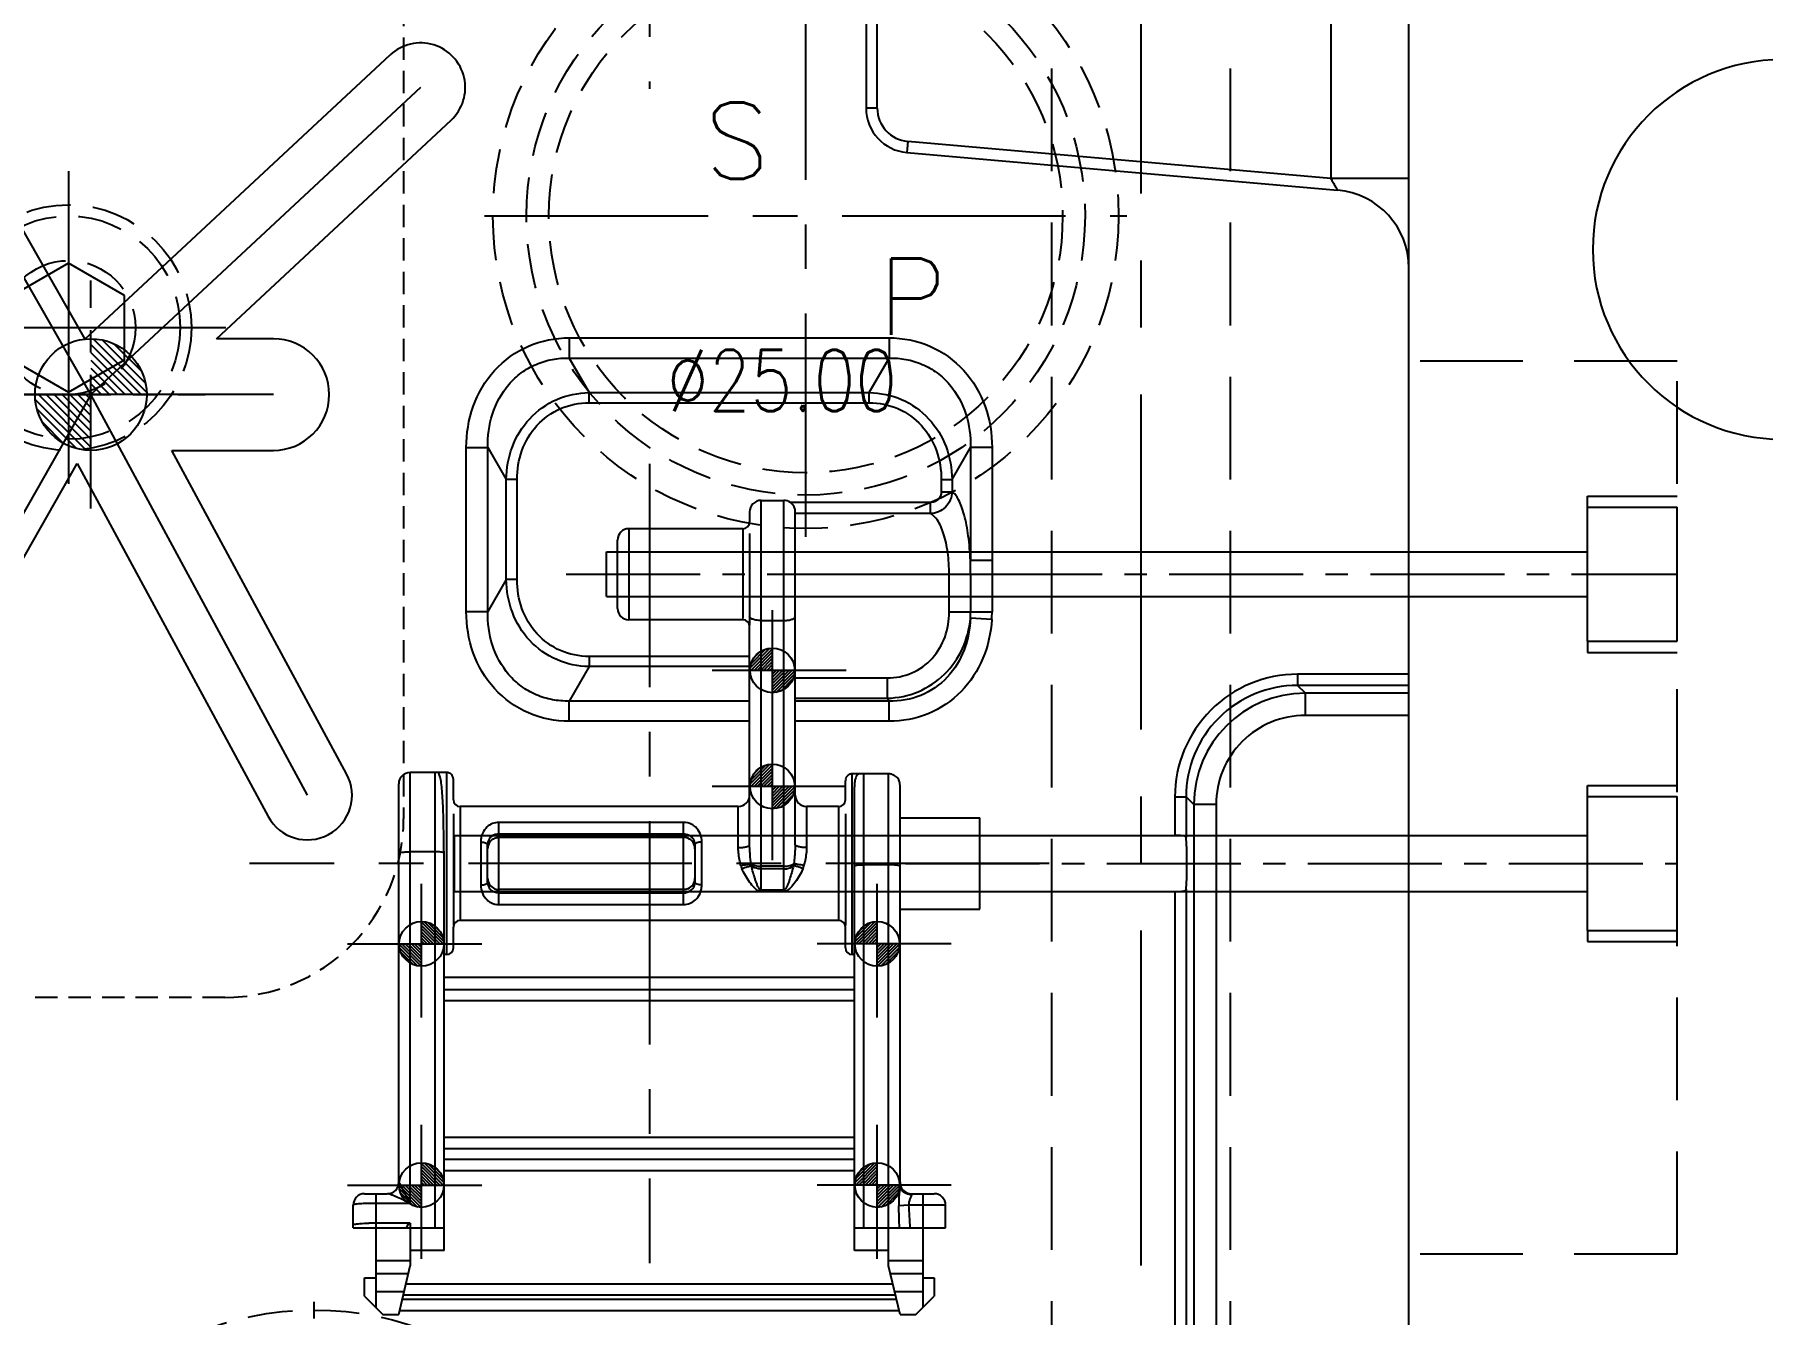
# Model space of a CAD drawing. Header units: millimetres. Extents: x 25970 to 27273, y -22508 to -21586.
# Drawn here: x 26645.1 to 26722.4, y -21828.9 to -21771.6 of the extents above; entities that cross this region are included whole.
import ezdxf

# ---------------------------------------------------------------- set-up
doc = ezdxf.new("R2010")
doc.units = ezdxf.units.MM
doc.header["$LTSCALE"] = 8
for name, pattern in [('CENTER', [2, 1.25, -0.25, 0.25, -0.25]), ('CENTER2', [1.125, 0.75, -0.125, 0.125, -0.125]), ('HIDDEN', [0.375, 0.25, -0.125]), ('HIDDEN2', [0.1875, 0.125, -0.0625])]:
    doc.linetypes.add(name, pattern=pattern)
doc.layers.get('DEFPOINTS').update_dxf_attribs({"color": 6})
for name, color, linetype in [('Cav-cor', 30, 'Continuous'), ('CL', 1, 'Continuous'), ('PIN', 5, 'Continuous'), ('SCREW', 52, 'HIDDEN'), ('SLIDE', 6, 'Continuous'), ('SP', 3, 'Continuous'), ('WT', 4, 'Continuous')]:
    doc.layers.add(name, color=color, linetype=linetype)
doc.layers.add('dim', color=3, linetype='Continuous', lineweight=15)
doc.styles.get("Standard").update_dxf_attribs({"font": 'txt.shx', "width": 0.8, "bigfont": 'chineset.shx'})
doc.dimstyles.new('ISO-25', dxfattribs={"dimtxt": 5, "dimasz": 4, "dimexe": 0.3, "dimexo": 0.3, "dimtad": 0, "dimzin": 1, "dimdsep": 46, "dimtxsty": 'Standard', "dimcen": 0, "dimclrd": 3, "dimclre": 3, "dimclrt": 3, "dimazin": 0, "dimtfac": 1, "dimtofl": 0, "dimtmove": 0, "dimatfit": 0, "dimfxl": 0, "dimarcsym": 0})

# ---------------------------------------------------------------- blocks, each defined once
blk = doc.blocks.new('20160817.181129')
at = {"layer": 'SLIDE', "linetype": 'HIDDEN', "ltscale": 2.3}
for p, q in [((-19.427, 17), (0, 17)), ((-19.427, 0), (0, 0))]:
    blk.add_line(p, q, dxfattribs=at)
at = {"layer": 'SLIDE', "linetype": 'CENTER'}
blk.add_line((-19.427, 8.5), (0, 8.5), dxfattribs=at)
at = {"layer": 'SLIDE', "linetype": 'ByBlock', "ltscale": 2.3}
blk.add_arc((-19.427, 8.5), 8.5, 90, 270, dxfattribs=at)
at = {"layer": 'SLIDE', "linetype": 'HIDDEN', "ltscale": 2.3}
for centre, start, end in [((-19.427, 8.5), 270, 90), ((0, 8.5), 90, 270), ((0, 8.5), 270, 90)]:
    blk.add_arc(centre, 8.5, start, end, dxfattribs=at)
blk = doc.blocks.new('20100512.182342')
at = {"linetype": 'HIDDEN'}
blk.add_circle((0, 0), 5.5, dxfattribs=at)
at = {"layer": 'SCREW', "linetype": 'CENTER', "ltscale": 5}
for p, q in [((0, -7.042), (0, 7.042)), ((-7, 0), (7, 0))]:
    blk.add_line(p, q, dxfattribs=at)
at = {"layer": 'SCREW', "linetype": 'Continuous'}
blk.add_lwpolyline([(-1.443, 2.5), (-2.887, 0), (-1.443, -2.5), (1.443, -2.5), (2.887, 0), (1.443, 2.5)], close=True, dxfattribs=at)
at = {"layer": 'SCREW'}
for radius in [5, 3]:
    blk.add_circle((0, 0), radius, dxfattribs=at)
blk = doc.blocks.new('20160826.181820')
at = {"layer": 'SP', "linetype": 'CENTER'}
for p, q in [((0, -11.375), (0, 17.375)), ((-14.375, 3), (14.375, 3))]:
    blk.add_line(p, q, dxfattribs=at)
at = {"layer": 'SP', "linetype": 'HIDDEN'}
for radius in [14, 12.5, 11.5]:
    blk.add_circle((0, 3), radius, dxfattribs=at)
at = {"layer": 'SP'}
for s, p in [('S', (-4.547, 4.663)), ('P', (3.24, -2.327))]:
    blk.add_text(s, height=3.426, dxfattribs=at).set_placement(p)
at = {"layer": 'SP', "color": 6, "insert": (-1.062, -4.37), "char_height": 2.7344, "attachment_point": 5}
blk.add_mtext('Ø25.00', dxfattribs=at)
blk = doc.blocks.new('*D27272')
at = {"layer": 'DEFPOINTS', "color": 0}
for p in [(26706.607, -21727.733), (26733.607, -21727.733), (26695.607, -21975.733)]:
    blk.add_point(p, dxfattribs=at)
at = {"layer": 'dim', "color": 3, "lineweight": -2}
for p, q in [((26706.907, -21727.733), (26733.907, -21727.733)), ((26733.607, -21731.733), (26733.607, -21841.774)), ((26733.607, -21971.733), (26733.607, -21861.691)), ((26695.907, -21975.733), (26733.907, -21975.733))]:
    blk.add_line(p, q, dxfattribs=at)
at = {"layer": 'dim', "color": 3}
for points in [[(26734.274, -21731.733), (26732.941, -21731.733), (26733.607, -21727.733)], [(26732.941, -21971.733), (26734.274, -21971.733), (26733.607, -21975.733)]]:
    blk.add_solid(points, dxfattribs=at)
at = {"layer": 'dim', "color": 3, "insert": (26733.607, -21851.733), "char_height": 5, "attachment_point": 5, "rotation": 90}
blk.add_mtext('248.00', dxfattribs=at)

msp = doc.modelspace()

# ---------------------------------------------------------------- hatches: boundary and pattern name
at = {"layer": 'PIN', "linetype": 'Continuous'}
h = msp.add_hatch(dxfattribs=at)
h.set_pattern_fill('ANSI31', color=161, scale=2, angle=90, style=0)
h.set_pattern_definition([(135, (26852.88949, -21801.97232), (-0.1767767, -0.1767767), [])])
h.paths.add_polyline_path([(26647.607, -21787.733), (26645.107, -21787.733, 0.414214), (26647.607, -21790.233)])
h.paths.add_polyline_path([(26647.607, -21785.233), (26647.607, -21787.733), (26650.107, -21787.733, 0.414214)])
at = {"layer": 'PIN', "linetype": 'CENTER2'}
h = msp.add_hatch(dxfattribs=at)
h.set_pattern_fill('ANSI31', color=181, scale=0.8, angle=90, style=0)
h.set_pattern_definition([(45, (26541.03755, -21594.0986), (0.07071068, -0.07071068), [])])
h.paths.add_polyline_path([(26678.115, -21800.083), (26679.115, -21800.083, -0.414214), (26678.115, -21801.083)])
h.paths.add_polyline_path([(26678.115, -21799.083), (26678.115, -21800.083), (26677.115, -21800.083, -0.414214)])
h = msp.add_hatch(dxfattribs=at)
h.set_pattern_fill('ANSI31', color=181, scale=0.8, angle=90, style=0)
h.set_pattern_definition([(45, (26541.03755, -21599.2986), (0.07071068, -0.07071068), [])])
h.paths.add_polyline_path([(26678.115, -21805.283), (26679.115, -21805.283, -0.414214), (26678.115, -21806.283)])
h.paths.add_polyline_path([(26678.115, -21804.283), (26678.115, -21805.283), (26677.115, -21805.283, -0.414214)])
h = msp.add_hatch(dxfattribs=at)
h.set_pattern_fill('ANSI31', color=181, scale=0.8, angle=90, style=0)
h.set_pattern_definition([(135, (26799.48537, -21606.3486), (-0.07071068, -0.07071068), [])])
h.paths.add_polyline_path([(26662.407, -21812.333), (26661.407, -21812.333, 0.414214), (26662.407, -21813.333)])
h.paths.add_polyline_path([(26662.407, -21811.333), (26662.407, -21812.333), (26663.407, -21812.333, 0.414214)])
h = msp.add_hatch(dxfattribs=at)
h.set_pattern_fill('ANSI31', color=181, scale=0.8, angle=90, style=0)
h.set_pattern_definition([(45, (26545.72955, -21606.3486), (0.07071068, -0.07071068), [])])
h.paths.add_polyline_path([(26682.807, -21812.333), (26683.807, -21812.333, -0.414214), (26682.807, -21813.333)])
h.paths.add_polyline_path([(26682.807, -21811.333), (26682.807, -21812.333), (26681.807, -21812.333, -0.414214)])
h = msp.add_hatch(dxfattribs=at)
h.set_pattern_fill('ANSI31', color=181, scale=0.8, angle=90, style=0)
h.set_pattern_definition([(135, (26799.48537, -21617.1486), (-0.07071068, -0.07071068), [])])
h.paths.add_polyline_path([(26662.407, -21823.133), (26661.407, -21823.133, 0.414214), (26662.407, -21824.133)])
h.paths.add_polyline_path([(26662.407, -21822.133), (26662.407, -21823.133), (26663.407, -21823.133, 0.414214)])
h = msp.add_hatch(dxfattribs=at)
h.set_pattern_fill('ANSI31', color=181, scale=0.8, angle=90, style=0)
h.set_pattern_definition([(45, (26545.72955, -21617.1486), (0.07071068, -0.07071068), [])])
h.paths.add_polyline_path([(26682.807, -21823.133), (26683.807, -21823.133, -0.414214), (26682.807, -21824.133)])
h.paths.add_polyline_path([(26682.807, -21822.133), (26682.807, -21823.133), (26681.807, -21823.133, -0.414214)])

# ---------------------------------------------------------------- linework, layer by layer
at = {"linetype": 'HIDDEN2'}
msp.add_lwpolyline([(26639.607, -21754.733), (26653.607, -21754.733, -0.414214), (26661.607, -21762.733), (26661.607, -21806.733, -0.414214), (26653.607, -21814.733), (26639.607, -21814.733, -0.414214), (26631.607, -21806.733), (26631.607, -21762.733, -0.414214)], format="xyb", close=True, dxfattribs=at)
at = {"layer": 'Cav-cor', "color": 241}
for p, q in [((26706.607, -21964.733), (26706.607, -21726.733)), ((26703.107, -21756.143), (26703.107, -21778.05)), ((26682.307, -21757.207), (26682.307, -21774.9)), ((26682.807, -21774.9), (26682.807, -21757.207)), ((26647.34, -21785.249), (26661.004, -21772.519)), ((26662.367, -21773.983), (26647.607, -21787.733)), ((26647.607, -21787.733), (26640.385, -21775.094)), ((26641.254, -21774.598), (26647.34, -21785.249)), ((26682.807, -21774.9), (26682.307, -21774.9)), ((26653.225, -21785.233), (26663.731, -21775.446)), ((26684.177, -21776.394), (26684.133, -21776.892)), ((26703.107, -21778.05), (26684.177, -21776.394)), ((26684.133, -21776.892), (26703.413, -21778.579)), ((26706.607, -21778.05), (26703.107, -21778.05)), ((26655.777, -21785.233), (26653.225, -21785.233)), ((26669.022, -21785.191), (26669.022, -21786.098)), ((26669.022, -21785.191), (26683.337, -21785.191)), ((26683.337, -21785.191), (26683.337, -21786.098)), ((26669.022, -21786.098), (26683.337, -21786.098)), ((26669.022, -21786.098), (26669.911, -21787.644)), ((26682.448, -21787.644), (26683.337, -21786.098)), ((26655.777, -21787.733), (26571.49, -21787.733)), ((26647.607, -21787.733), (26638.439, -21803.841)), ((26657.297, -21805.674), (26647.607, -21787.733)), ((26669.911, -21788.097), (26669.911, -21787.644)), ((26669.911, -21787.644), (26682.448, -21787.644)), ((26669.911, -21788.097), (26682.448, -21788.097)), ((26682.448, -21788.097), (26682.448, -21787.644)), ((26659.057, -21804.723), (26651.231, -21790.233)), ((26651.231, -21790.233), (26655.777, -21790.233)), ((26664.412, -21797.452), (26664.412, -21790.105)), ((26664.412, -21790.105), (26665.378, -21790.105)), ((26665.378, -21797.452), (26665.378, -21790.105)), ((26665.378, -21790.105), (26666.201, -21791.537)), ((26686.158, -21791.537), (26686.981, -21790.105)), ((26687.947, -21790.105), (26686.981, -21790.105)), ((26686.981, -21790.105), (26686.981, -21795.166)), ((26687.947, -21790.105), (26687.947, -21795.166)), ((26639.308, -21804.336), (26647.001, -21790.819)), ((26647.001, -21790.819), (26655.538, -21806.624)), ((26666.201, -21796.021), (26666.201, -21791.537)), ((26666.684, -21791.537), (26666.201, -21791.537)), ((26666.684, -21796.021), (26666.684, -21791.537)), ((26685.675, -21791.537), (26686.158, -21791.537)), ((26685.675, -21791.537), (26685.675, -21792.082)), ((26685.675, -21792.082), (26686.158, -21792.082)), ((26686.158, -21791.537), (26686.158, -21792.082)), ((26677.095, -21792.987), (26677.095, -21793.433)), ((26677.605, -21809.996), (26677.605, -21792.472)), ((26677.605, -21792.472), (26678.625, -21792.472)), ((26678.625, -21809.996), (26678.625, -21792.472)), ((26685.178, -21792.567), (26678.921, -21792.567)), ((26679.135, -21807.883), (26679.135, -21792.964)), ((26685.178, -21792.567), (26685.178, -21793.061)), ((26671.689, -21793.739), (26671.689, -21797.819)), ((26676.789, -21793.739), (26671.689, -21793.739)), ((26676.789, -21793.791), (26676.789, -21797.767)), ((26685.178, -21793.061), (26679.135, -21793.061)), ((26671.179, -21797.309), (26671.179, -21794.249)), ((26677.095, -21793.948), (26677.095, -21798.065)), ((26687.947, -21795.166), (26686.981, -21795.166)), ((26687.947, -21795.166), (26687.946, -21795.779)), ((26666.201, -21796.021), (26665.378, -21797.452)), ((26666.684, -21796.021), (26666.201, -21796.021)), ((26679.135, -21795.779), (26687.946, -21795.779)), ((26686.028, -21797.476), (26686.028, -21795.779)), ((26686.987, -21795.779), (26686.987, -21797.476)), ((26687.946, -21795.779), (26687.946, -21797.476)), ((26664.412, -21797.452), (26665.378, -21797.452)), ((26687.946, -21797.476), (26686.028, -21797.476)), ((26676.789, -21797.819), (26671.689, -21797.819)), ((26677.095, -21807.883), (26677.095, -21798.125)), ((26677.605, -21797.848), (26678.625, -21797.848)), ((26687.936, -21797.807), (26686.979, -21797.748)), ((26669.911, -21799.913), (26669.022, -21801.459)), ((26669.911, -21799.46), (26669.911, -21799.913)), ((26677.095, -21799.46), (26669.911, -21799.46)), ((26677.095, -21799.913), (26669.911, -21799.913)), ((26679.135, -21800.424), (26683.262, -21800.424)), ((26683.262, -21801.33), (26683.262, -21800.424)), ((26706.607, -21800.258), (26701.625, -21800.258)), ((26701.625, -21800.258), (26701.625, -21800.757)), ((26706.607, -21800.757), (26701.625, -21800.757)), ((26701.97, -21801.102), (26701.625, -21800.757)), ((26669.022, -21802.366), (26669.022, -21801.459)), ((26677.095, -21801.459), (26669.022, -21801.459)), ((26679.135, -21801.33), (26683.262, -21801.33)), ((26683.337, -21801.459), (26679.135, -21801.459)), ((26683.337, -21801.459), (26683.262, -21801.33)), ((26683.337, -21802.366), (26683.337, -21801.459)), ((26706.607, -21801.102), (26701.97, -21801.102)), ((26701.97, -21802.101), (26701.97, -21801.102)), ((26706.607, -21802.101), (26701.97, -21802.101)), ((26677.095, -21802.366), (26669.022, -21802.366)), ((26683.337, -21802.366), (26679.135, -21802.366)), ((26661.387, -21823.013), (26661.387, -21805.169)), ((26661.897, -21823.955), (26661.897, -21804.658)), ((26663.529, -21804.658), (26661.897, -21804.658)), ((26663.019, -21825.053), (26663.019, -21804.659)), ((26663.529, -21804.654), (26663.529, -21812.813)), ((26663.835, -21805.877), (26663.835, -21804.964)), ((26681.379, -21805.877), (26681.379, -21805.026)), ((26683.317, -21804.716), (26681.685, -21804.716)), ((26681.685, -21812.813), (26681.685, -21804.726)), ((26681.787, -21826.073), (26681.787, -21805.307)), ((26682.195, -21804.716), (26682.195, -21825.053)), ((26683.317, -21826.746), (26683.317, -21804.716)), ((26683.827, -21823.013), (26683.827, -21805.234)), ((26664.141, -21806.183), (26664.141, -21811.283)), ((26676.585, -21806.183), (26664.141, -21806.183)), ((26676.585, -21808.024), (26676.585, -21806.183)), ((26681.073, -21806.183), (26679.645, -21806.183)), ((26679.645, -21806.183), (26679.645, -21808.024)), ((26681.073, -21806.183), (26681.073, -21811.283)), ((26696.133, -21805.751), (26696.632, -21805.751)), ((26696.133, -21805.751), (26696.133, -21807.483)), ((26696.632, -21805.751), (26696.632, -21807.576)), ((26696.977, -21806.095), (26696.632, -21805.751)), ((26697.976, -21806.095), (26696.977, -21806.095)), ((26696.977, -21806.095), (26696.977, -21915.37)), ((26697.976, -21806.095), (26697.976, -21915.37)), ((26663.835, -21806.503), (26663.835, -21811.516)), ((26674.137, -21806.891), (26665.875, -21806.891)), ((26665.875, -21810.574), (26665.875, -21806.891)), ((26674.137, -21810.574), (26674.137, -21806.891)), ((26681.379, -21806.504), (26681.379, -21811.516)), ((26683.827, -21806.693), (26687.397, -21806.693)), ((26687.397, -21810.773), (26687.397, -21806.693)), ((26674.137, -21807.417), (26665.875, -21807.417)), ((26674.137, -21807.564), (26665.875, -21807.564)), ((26687.397, -21807.483), (26696.133, -21807.483)), ((26696.227, -21807.482), (26696.133, -21807.483)), ((26663.019, -21808.207), (26661.897, -21808.207)), ((26665.059, -21807.77), (26665.059, -21809.695)), ((26665.365, -21809.58), (26665.365, -21807.885)), ((26674.647, -21807.885), (26674.647, -21809.58)), ((26674.953, -21809.695), (26674.953, -21807.77)), ((26663.427, -21826.073), (26663.427, -21809.031)), ((26678.625, -21808.855), (26677.605, -21808.855)), ((26678.625, -21808.977), (26677.605, -21808.977)), ((26683.317, -21808.792), (26682.195, -21808.792)), ((26674.137, -21809.901), (26665.875, -21809.901)), ((26665.875, -21810.048), (26674.137, -21810.048)), ((26678.625, -21809.931), (26677.605, -21809.931)), ((26678.625, -21809.996), (26677.605, -21809.996)), ((26687.397, -21809.983), (26696.133, -21809.983)), ((26696.133, -21809.983), (26696.133, -21857.483)), ((26696.632, -21809.889), (26696.632, -21857.576)), ((26665.875, -21810.574), (26674.137, -21810.574)), ((26683.827, -21810.773), (26687.397, -21810.773)), ((26663.835, -21812.507), (26663.835, -21811.589)), ((26681.073, -21811.283), (26664.141, -21811.283)), ((26681.379, -21812.507), (26681.379, -21811.589)), ((26663.529, -21812.813), (26663.427, -21812.813)), ((26681.787, -21812.813), (26681.685, -21812.813)), ((26681.787, -21813.843), (26663.427, -21813.843)), ((26663.427, -21814.382), (26681.787, -21814.382)), ((26663.427, -21814.874), (26681.787, -21814.874)), ((26663.427, -21820.997), (26681.787, -21820.997)), ((26663.427, -21821.495), (26681.787, -21821.495)), ((26681.787, -21821.993), (26663.427, -21821.993)), ((26681.787, -21822.491), (26663.427, -21822.491)), ((26659.857, -21823.523), (26660.877, -21823.523)), ((26660.367, -21823.523), (26660.367, -21828.623)), ((26661.897, -21823.955), (26660.367, -21823.955)), ((26684.337, -21823.523), (26685.357, -21823.523)), ((26684.847, -21823.523), (26684.847, -21828.623)), ((26659.347, -21825.053), (26659.347, -21824.033)), ((26684.227, -21824.033), (26683.772, -21824.062)), ((26685.867, -21824.033), (26684.227, -21824.033)), ((26685.867, -21825.053), (26685.867, -21824.033)), ((26659.347, -21825.053), (26663.427, -21825.053)), ((26661.897, -21824.837), (26660.367, -21824.837)), ((26661.897, -21824.837), (26661.897, -21826.746)), ((26681.787, -21825.053), (26685.867, -21825.053)), ((26663.427, -21826.073), (26661.897, -21826.073)), ((26683.317, -21826.073), (26681.787, -21826.073)), ((26661.897, -21826.532), (26660.367, -21826.532)), ((26661.387, -21828.929), (26661.897, -21826.746)), ((26684.847, -21826.532), (26683.317, -21826.532)), ((26683.827, -21828.929), (26683.317, -21826.746)), ((26659.857, -21827.297), (26660.367, -21827.297)), ((26659.857, -21828.113), (26659.857, -21827.297)), ((26660.367, -21827.093), (26661.816, -21827.093)), ((26683.511, -21827.574), (26661.704, -21827.574)), ((26683.398, -21827.093), (26684.847, -21827.093)), ((26684.847, -21827.297), (26685.357, -21827.297)), ((26685.357, -21827.297), (26685.357, -21828.113)), ((26659.857, -21828.113), (26660.673, -21828.929)), ((26660.367, -21827.909), (26661.626, -21827.909)), ((26683.673, -21828.267), (26661.542, -21828.267)), ((26683.627, -21828.073), (26661.587, -21828.073)), ((26683.589, -21827.909), (26684.847, -21827.909)), ((26684.541, -21828.929), (26685.357, -21828.113)), ((26660.673, -21828.929), (26661.387, -21828.929)), ((26683.789, -21828.765), (26661.426, -21828.765)), ((26683.827, -21828.929), (26684.541, -21828.929))]:
    msp.add_line(p, q, dxfattribs=at)
for centre, radius, start, end in [((26662.367, -21773.983), 2, 312.97108, 132.97108), ((26684.307, -21774.9), 2, 180, 265), ((26684.307, -21774.9), 1.5, 180, 265), ((26703.107, -21782.066), 3.5, 0, 85), ((26655.777, -21787.733), 2.5, 270, 90), ((26671.689, -21794.249), 0.51, 90, 180), ((26676.789, -21793.433), 0.306, 270, 0), ((26658.781, -21795.768), 28.206, 359.97901, 1.22279), ((26671.689, -21797.309), 0.51, 180, 270), ((26682.567, -21797.476), 4.42, 356.47714, 0.00202), ((26682.551, -21797.475), 5.395, 356.47926, 359.99554), ((26676.789, -21798.125), 0.306, 0, 90), ((26701.623, -21805.748), 5.49, 89.97181, 180.02799), ((26701.621, -21805.746), 4.989, 89.94997, 180.05003), ((26701.971, -21806.097), 4.994, 90.01408, 179.98592), ((26701.968, -21806.093), 3.993, 89.97133, 180.02862), ((26657.297, -21805.674), 2, 208.37321, 28.37321), ((26661.898, -21805.168), 0.51, 90.03847, 180.0459), ((26663.529, -21804.964), 0.306, 359.94015, 89.97992), ((26681.69, -21805.027), 0.311, 171.15713, 179.95495), ((26683.776, -21805.305), 1.988, 176.82761, 180.05836), ((26664.141, -21805.877), 0.306, 180, 270), ((26676.585, -21805.673), 0.51, 270, 0), ((26679.645, -21805.673), 0.51, 180, 270), ((26681.073, -21805.877), 0.306, 270, 0), ((26674.137, -21807.673), 0.782, 62.20298, 89.99555), ((26665.874, -21808.073), 0.508, 112.35823, 179.9398), ((26674.137, -21808), 0.583, 78.42687, 89.98062), ((26674.146, -21807.96), 0.543, 66.14184, 78.48765), ((26674.139, -21808.073), 0.508, 0.0602, 67.64177), ((26674.126, -21807.693), 0.805, 47.75321, 62.17916), ((26665.818, -21807.885), 0.452, 161.39739, 180.00794), ((26674.193, -21807.885), 0.454, 359.97444, 18.57255), ((26677.449, -21808.658), 0.764, 192.52791, 203.02217), ((26677.672, -21808.656), 0.526, 190.45452, 199.46041), ((26678.559, -21808.656), 0.526, 340.53865, 349.54642), ((26678.782, -21808.658), 0.763, 336.97468, 347.47525), ((26665.874, -21809.393), 0.508, 180.0602, 247.64176), ((26665.82, -21809.58), 0.455, 179.97507, 198.48761), ((26665.867, -21809.505), 0.542, 246.07945, 258.46037), ((26665.876, -21809.465), 0.583, 258.39881, 269.98084), ((26674.139, -21809.393), 0.508, 292.35823, 359.9398), ((26674.195, -21809.581), 0.452, 341.4818, 0.00743), ((26665.887, -21809.772), 0.805, 227.64736, 242.11009), ((26665.876, -21809.792), 0.782, 242.13353, 269.99588), ((26664.141, -21811.589), 0.306, 90, 180), ((26681.073, -21811.589), 0.306, 360, 90), ((26663.529, -21812.507), 0.306, 270, 0), ((26681.685, -21812.507), 0.306, 180, 270), ((26660.877, -21823.013), 0.51, 270, 0), ((26684.337, -21823.013), 0.51, 180, 270), ((26659.857, -21824.033), 0.51, 90, 180), ((26687.839, -21823.932), 4.068, 178.35469, 181.83724), ((26685.357, -21824.033), 0.51, 0, 90), ((26589.89, -21827.144), 93.933, 1.27581, 1.88006), ((26636.328, -21827.151), 48.001, 2.506, 3.72534), ((26660.363, -21837.51), 12.672, 89.98017, 91.40765)]:
    msp.add_arc(centre, radius, start, end, dxfattribs=at)
for centre, major_axis, ratio, start_param, end_param in [((26696.607, -21808.733), (0, 1.25), 0.052408, -2.752806, -0.388786), ((26661.897, -21828.197), (0, 3.36), 0.151806, 0, 0.359798)]:
    msp.add_ellipse(centre, major_axis=major_axis, ratio=ratio, start_param=start_param, end_param=end_param, dxfattribs=at)
for points, knots in [([(26703.107, -21778.05), (26703.143, -21778.113), (26703.197, -21778.204), (26703.264, -21778.322), (26703.31, -21778.402), (26703.35, -21778.47), (26703.378, -21778.52), (26703.395, -21778.549), (26703.406, -21778.566), (26703.407, -21778.571), (26703.414, -21778.58), (26703.413, -21778.579)], [0, 0, 0, 0, 0.352617, 0.518622, 0.67117, 0.80372, 0.908298, 0.947392, 0.976241, 0.993976, 1, 1, 1, 1]), ([(26664.412, -21790.105), (26664.412, -21789.482), (26664.615, -21788.224), (26665.582, -21786.57), (26667.139, -21785.442), (26668.4, -21785.191), (26669.022, -21785.191)], [0, 0, 0, 0, 0.250379, 0.500378, 0.750138, 1, 1, 1, 1]), ([(26683.337, -21785.191), (26683.959, -21785.191), (26685.22, -21785.442), (26686.777, -21786.57), (26687.744, -21788.224), (26687.947, -21789.482), (26687.947, -21790.105)], [0, 0, 0, 0, 0.249862, 0.499622, 0.749621, 1, 1, 1, 1]), ([(26665.378, -21790.105), (26665.366, -21789.6), (26665.496, -21788.579), (26666.112, -21787.433), (26666.858, -21786.738), (26667.524, -21786.354), (26668.258, -21786.131), (26668.769, -21786.092), (26669.022, -21786.098)], [0, 0, 0, 0, 0.249313, 0.498556, 0.623941, 0.749317, 0.874736, 1, 1, 1, 1]), ([(26683.337, -21786.098), (26683.59, -21786.092), (26684.101, -21786.131), (26684.835, -21786.354), (26685.501, -21786.738), (26686.247, -21787.433), (26686.863, -21788.579), (26686.993, -21789.6), (26686.981, -21790.105)], [0, 0, 0, 0, 0.125264, 0.250683, 0.376059, 0.501444, 0.750687, 1, 1, 1, 1]), ([(26666.201, -21791.537), (26666.207, -21791.041), (26666.386, -21790.044), (26667.177, -21788.744), (26668.418, -21787.858), (26669.417, -21787.65), (26669.911, -21787.644)], [0, 0, 0, 0, 0.250324, 0.500429, 0.750288, 1, 1, 1, 1]), ([(26666.684, -21791.537), (26666.684, -21791.1), (26666.826, -21790.219), (26667.503, -21789.061), (26668.593, -21788.272), (26669.476, -21788.097), (26669.911, -21788.097)], [0, 0, 0, 0, 0.250515, 0.500637, 0.750369, 1, 1, 1, 1]), ([(26682.448, -21787.644), (26682.942, -21787.65), (26683.941, -21787.858), (26685.182, -21788.744), (26685.973, -21790.044), (26686.152, -21791.041), (26686.158, -21791.537)], [0, 0, 0, 0, 0.249712, 0.499571, 0.749676, 1, 1, 1, 1]), ([(26682.448, -21788.097), (26682.883, -21788.097), (26683.766, -21788.272), (26684.856, -21789.061), (26685.533, -21790.219), (26685.675, -21791.1), (26685.675, -21791.537)], [0, 0, 0, 0, 0.249631, 0.499363, 0.749485, 1, 1, 1, 1]), ([(26686.158, -21792.082), (26686.156, -21792.209), (26686.1, -21792.464), (26685.881, -21792.786), (26685.559, -21793.004), (26685.304, -21793.059), (26685.178, -21793.061)], [0, 0, 0, 0, 0.250355, 0.50103, 0.751149, 1, 1, 1, 1]), ([(26685.675, -21792.082), (26685.675, -21792.146), (26685.65, -21792.275), (26685.538, -21792.438), (26685.372, -21792.544), (26685.242, -21792.567), (26685.178, -21792.567)], [0, 0, 0, 0, 0.25001, 0.499921, 0.749884, 1, 1, 1, 1]), ([(26686.981, -21795.166), (26686.964, -21794.794), (26686.906, -21794.106), (26686.757, -21793.296), (26686.593, -21792.761), (26686.465, -21792.458), (26686.327, -21792.231), (26686.215, -21792.118), (26686.158, -21792.082)], [0, 0, 0, 0, 0.342705, 0.63564, 0.756143, 0.856948, 0.93772, 1, 1, 1, 1]), ([(26677.605, -21792.472), (26677.475, -21792.472), (26677.203, -21792.584), (26677.095, -21792.856), (26677.095, -21792.987)], [0, 0, 0, 0, 0.499778, 1, 1, 1, 1]), ([(26679.117, -21792.839), (26679.109, -21792.813), (26679.068, -21792.708), (26678.991, -21792.617), (26678.921, -21792.567)], [0, 0, 0, 0, 0.234816, 1, 1, 1, 1]), ([(26679.135, -21792.964), (26679.135, -21792.955), (26679.134, -21792.912), (26679.126, -21792.87), (26679.117, -21792.839)], [0, 0, 0, 0, 0.218131, 1, 1, 1, 1]), ([(26686.028, -21795.779), (26686.028, -21795.452), (26685.989, -21794.838), (26685.842, -21794.118), (26685.664, -21793.642), (26685.492, -21793.319), (26685.315, -21793.119), (26685.178, -21793.061)], [0, 0, 0, 0, 0.332925, 0.624708, 0.746153, 0.848834, 1, 1, 1, 1]), ([(26669.911, -21799.913), (26669.417, -21799.907), (26668.418, -21799.7), (26667.177, -21798.813), (26666.386, -21797.514), (26666.207, -21796.516), (26666.201, -21796.021)], [0, 0, 0, 0, 0.249712, 0.499571, 0.749676, 1, 1, 1, 1]), ([(26669.911, -21799.46), (26669.476, -21799.46), (26668.593, -21799.285), (26667.503, -21798.496), (26666.826, -21797.338), (26666.684, -21796.457), (26666.684, -21796.021)], [0, 0, 0, 0, 0.249631, 0.499363, 0.749485, 1, 1, 1, 1]), ([(26669.022, -21802.366), (26668.4, -21802.366), (26667.139, -21802.115), (26665.582, -21800.987), (26664.615, -21799.334), (26664.412, -21798.076), (26664.412, -21797.452)], [0, 0, 0, 0, 0.249862, 0.499622, 0.749621, 1, 1, 1, 1]), ([(26669.022, -21801.459), (26668.769, -21801.466), (26668.258, -21801.426), (26667.524, -21801.203), (26666.858, -21800.819), (26666.112, -21800.124), (26665.496, -21798.979), (26665.366, -21797.957), (26665.378, -21797.452)], [0, 0, 0, 0, 0.125264, 0.250683, 0.376059, 0.501444, 0.750687, 1, 1, 1, 1]), ([(26677.134, -21797.742), (26677.128, -21797.737), (26677.109, -21797.72), (26677.095, -21797.695), (26677.095, -21797.677)], [0, 0, 0, 0, 0.298805, 1, 1, 1, 1]), ([(26678.625, -21797.848), (26678.691, -21797.848), (26678.813, -21797.841), (26678.955, -21797.812), (26679.047, -21797.775), (26679.103, -21797.742), (26679.135, -21797.702), (26679.135, -21797.677)], [0, 0, 0, 0, 0.345934, 0.645775, 0.766866, 0.865352, 1, 1, 1, 1]), ([(26683.262, -21800.424), (26683.635, -21800.424), (26684.392, -21800.274), (26685.326, -21799.597), (26685.907, -21798.605), (26686.028, -21797.85), (26686.028, -21797.476)], [0, 0, 0, 0, 0.249689, 0.499429, 0.749555, 1, 1, 1, 1]), ([(26677.245, -21797.798), (26677.233, -21797.794), (26677.195, -21797.78), (26677.157, -21797.761), (26677.134, -21797.742)], [0, 0, 0, 0, 0.288719, 1, 1, 1, 1]), ([(26677.605, -21797.848), (26677.572, -21797.848), (26677.451, -21797.844), (26677.329, -21797.826), (26677.245, -21797.798)], [0, 0, 0, 0, 0.272327, 1, 1, 1, 1]), ([(26683.262, -21801.33), (26683.731, -21801.319), (26684.675, -21801.122), (26685.875, -21800.324), (26686.698, -21799.144), (26686.937, -21798.214), (26686.979, -21797.748)], [0, 0, 0, 0, 0.249943, 0.500092, 0.750199, 1, 1, 1, 1]), ([(26686.979, -21797.748), (26686.961, -21798.228), (26686.781, -21799.191), (26686.018, -21800.457), (26684.796, -21801.305), (26683.817, -21801.471), (26683.337, -21801.459)], [0, 0, 0, 0, 0.250041, 0.500043, 0.750002, 1, 1, 1, 1]), ([(26687.936, -21797.807), (26687.899, -21798.4), (26687.637, -21799.584), (26686.644, -21801.113), (26685.131, -21802.139), (26683.93, -21802.366), (26683.337, -21802.366)], [0, 0, 0, 0, 0.25032, 0.500302, 0.750101, 1, 1, 1, 1]), ([(26663.415, -21808.254), (26663.411, -21807.833), (26663.403, -21807.222), (26663.382, -21806.441), (26663.362, -21805.935), (26663.335, -21805.502), (26663.3, -21805.151), (26663.256, -21804.894), (26663.209, -21804.75), (26663.172, -21804.706)], [0, 0, 0, 0, 0.353472, 0.513381, 0.656453, 0.779042, 0.878143, 0.951692, 1, 1, 1, 1]), ([(26681.685, -21804.716), (26681.633, -21804.716), (26681.525, -21804.745), (26681.447, -21804.825), (26681.421, -21804.871)], [0, 0, 0, 0, 0.499946, 1, 1, 1, 1]), ([(26681.809, -21805.028), (26681.807, -21805.041), (26681.798, -21805.096), (26681.793, -21805.152), (26681.791, -21805.195)], [0, 0, 0, 0, 0.234928, 1, 1, 1, 1]), ([(26681.961, -21804.726), (26681.94, -21804.741), (26681.857, -21804.823), (26681.825, -21804.94), (26681.809, -21805.028)], [0, 0, 0, 0, 0.224738, 1, 1, 1, 1]), ([(26683.677, -21804.866), (26683.63, -21804.819), (26683.517, -21804.743), (26683.384, -21804.716), (26683.317, -21804.716)], [0, 0, 0, 0, 0.50005, 1, 1, 1, 1]), ([(26683.827, -21805.234), (26683.827, -21805.166), (26683.801, -21805.03), (26683.724, -21804.914), (26683.677, -21804.866)], [0, 0, 0, 0, 0.499992, 1, 1, 1, 1]), ([(26665.875, -21806.891), (26665.775, -21806.891), (26665.58, -21806.929), (26665.414, -21807.035), (26665.345, -21807.097)], [0, 0, 0, 0, 0.520401, 1, 1, 1, 1]), ([(26665.097, -21807.501), (26665.079, -21807.566), (26665.063, -21807.656), (26665.059, -21807.747), (26665.059, -21807.77)], [0, 0, 0, 0, 0.745722, 1, 1, 1, 1]), ([(26665.345, -21807.097), (26665.258, -21807.177), (26665.163, -21807.312), (26665.109, -21807.462), (26665.097, -21807.501)], [0, 0, 0, 0, 0.745928, 1, 1, 1, 1]), ([(26665.875, -21807.417), (26665.765, -21807.417), (26665.552, -21807.476), (26665.419, -21807.651), (26665.389, -21807.74)], [0, 0, 0, 0, 0.541818, 1, 1, 1, 1]), ([(26674.469, -21807.525), (26674.445, -21807.507), (26674.411, -21807.486), (26674.375, -21807.468), (26674.365, -21807.464)], [0, 0, 0, 0, 0.740469, 1, 1, 1, 1]), ([(26674.624, -21807.74), (26674.617, -21807.719), (26674.582, -21807.637), (26674.521, -21807.566), (26674.469, -21807.525)], [0, 0, 0, 0, 0.254367, 1, 1, 1, 1]), ([(26674.953, -21807.77), (26674.953, -21807.643), (26674.905, -21807.391), (26674.758, -21807.179), (26674.667, -21807.097)], [0, 0, 0, 0, 0.509635, 1, 1, 1, 1]), ([(26696.632, -21807.576), (26696.63, -21807.555), (26696.607, -21807.523), (26696.559, -21807.504), (26696.488, -21807.489), (26696.375, -21807.483), (26696.28, -21807.483), (26696.227, -21807.483)], [0, 0, 0, 0, 0.141612, 0.233262, 0.347316, 0.641169, 1, 1, 1, 1]), ([(26661.387, -21808.285), (26661.387, -21808.279), (26661.401, -21808.265), (26661.451, -21808.245), (26661.555, -21808.225), (26661.712, -21808.211), (26661.832, -21808.207), (26661.897, -21808.207)], [0, 0, 0, 0, 0.034251, 0.096, 0.311794, 0.628342, 1, 1, 1, 1]), ([(26663.415, -21808.254), (26663.398, -21808.244), (26663.349, -21808.232), (26663.261, -21808.218), (26663.147, -21808.209), (26663.064, -21808.207), (26663.019, -21808.207)], [0, 0, 0, 0, 0.14294, 0.373314, 0.669231, 1, 1, 1, 1]), ([(26665.059, -21807.77), (26665.099, -21807.77), (26665.174, -21807.776), (26665.277, -21807.798), (26665.365, -21807.845), (26665.365, -21807.885)], [0, 0, 0, 0, 0.34428, 0.644447, 1, 1, 1, 1]), ([(26674.953, -21807.77), (26674.914, -21807.77), (26674.839, -21807.776), (26674.736, -21807.798), (26674.647, -21807.845), (26674.647, -21807.885)], [0, 0, 0, 0, 0.344281, 0.64445, 1, 1, 1, 1]), ([(26676.585, -21808.024), (26676.651, -21808.024), (26676.772, -21808.018), (26676.914, -21807.995), (26677.006, -21807.964), (26677.061, -21807.938), (26677.095, -21807.905), (26677.095, -21807.883)], [0, 0, 0, 0, 0.355071, 0.66076, 0.782318, 0.878875, 1, 1, 1, 1]), ([(26676.704, -21808.824), (26676.689, -21808.757), (26676.631, -21808.494), (26676.585, -21808.226), (26676.585, -21808.024)], [0, 0, 0, 0, 0.25309, 1, 1, 1, 1]), ([(26677.155, -21808.751), (26677.147, -21808.679), (26677.119, -21808.391), (26677.095, -21808.101), (26677.095, -21807.883)], [0, 0, 0, 0, 0.247748, 1, 1, 1, 1]), ([(26679.135, -21807.883), (26679.135, -21807.956), (26679.127, -21808.246), (26679.098, -21808.535), (26679.076, -21808.751)], [0, 0, 0, 0, 0.251868, 1, 1, 1, 1]), ([(26679.645, -21808.024), (26679.58, -21808.024), (26679.459, -21808.018), (26679.317, -21807.995), (26679.225, -21807.964), (26679.17, -21807.938), (26679.135, -21807.905), (26679.135, -21807.883)], [0, 0, 0, 0, 0.355071, 0.66076, 0.782318, 0.878875, 1, 1, 1, 1]), ([(26679.645, -21808.024), (26679.645, -21808.091), (26679.629, -21808.36), (26679.571, -21808.625), (26679.527, -21808.824)], [0, 0, 0, 0, 0.245633, 1, 1, 1, 1]), ([(26676.704, -21808.824), (26676.792, -21808.808), (26676.942, -21808.782), (26677.093, -21808.758), (26677.155, -21808.751)], [0, 0, 0, 0, 0.590842, 1, 1, 1, 1]), ([(26676.746, -21808.957), (26676.83, -21808.928), (26676.972, -21808.882), (26677.116, -21808.841), (26677.176, -21808.831)], [0, 0, 0, 0, 0.592086, 1, 1, 1, 1]), ([(26677.605, -21809.996), (26677.548, -21809.996), (26677.436, -21809.945), (26677.269, -21809.792), (26677.087, -21809.568), (26676.898, -21809.275), (26676.793, -21809.066), (26676.746, -21808.957)], [0, 0, 0, 0, 0.124865, 0.247386, 0.493408, 0.74447, 1, 1, 1, 1]), ([(26677.155, -21808.751), (26677.209, -21808.791), (26677.362, -21808.84), (26677.517, -21808.855), (26677.605, -21808.855)], [0, 0, 0, 0, 0.433418, 1, 1, 1, 1]), ([(26677.605, -21809.931), (26677.58, -21809.931), (26677.538, -21809.891), (26677.489, -21809.809), (26677.437, -21809.697), (26677.385, -21809.561), (26677.32, -21809.373), (26677.246, -21809.13), (26677.198, -21808.932), (26677.176, -21808.831)], [0, 0, 0, 0, 0.063405, 0.124333, 0.245256, 0.367108, 0.490403, 0.741825, 1, 1, 1, 1]), ([(26677.605, -21808.977), (26677.563, -21808.977), (26677.411, -21808.965), (26677.255, -21808.908), (26677.176, -21808.831)], [0, 0, 0, 0, 0.276018, 1, 1, 1, 1]), ([(26678.625, -21808.855), (26678.714, -21808.855), (26678.869, -21808.84), (26679.022, -21808.791), (26679.076, -21808.751)], [0, 0, 0, 0, 0.566582, 1, 1, 1, 1]), ([(26679.055, -21808.831), (26679.033, -21808.932), (26678.984, -21809.13), (26678.911, -21809.373), (26678.846, -21809.561), (26678.794, -21809.697), (26678.742, -21809.809), (26678.693, -21809.891), (26678.651, -21809.931), (26678.625, -21809.931)], [0, 0, 0, 0, 0.258155, 0.509555, 0.63284, 0.75468, 0.875591, 0.936518, 1, 1, 1, 1]), ([(26678.625, -21808.977), (26678.668, -21808.977), (26678.819, -21808.965), (26678.976, -21808.908), (26679.055, -21808.831)], [0, 0, 0, 0, 0.276018, 1, 1, 1, 1]), ([(26679.485, -21808.957), (26679.438, -21809.066), (26679.333, -21809.275), (26679.144, -21809.568), (26678.962, -21809.792), (26678.795, -21809.945), (26678.683, -21809.996), (26678.625, -21809.996)], [0, 0, 0, 0, 0.255519, 0.506564, 0.752568, 0.875084, 1, 1, 1, 1]), ([(26679.485, -21808.957), (26679.401, -21808.928), (26679.259, -21808.882), (26679.115, -21808.841), (26679.055, -21808.831)], [0, 0, 0, 0, 0.592084, 1, 1, 1, 1]), ([(26679.527, -21808.824), (26679.439, -21808.808), (26679.289, -21808.782), (26679.138, -21808.758), (26679.076, -21808.751)], [0, 0, 0, 0, 0.590842, 1, 1, 1, 1]), ([(26681.787, -21808.844), (26681.787, -21808.84), (26681.799, -21808.83), (26681.838, -21808.817), (26681.922, -21808.803), (26682.047, -21808.794), (26682.143, -21808.792), (26682.195, -21808.792)], [0, 0, 0, 0, 0.030955, 0.091389, 0.30727, 0.625677, 1, 1, 1, 1]), ([(26683.827, -21808.857), (26683.827, -21808.852), (26683.813, -21808.84), (26683.764, -21808.824), (26683.66, -21808.806), (26683.503, -21808.795), (26683.383, -21808.792), (26683.317, -21808.792)], [0, 0, 0, 0, 0.030955, 0.091389, 0.30727, 0.625677, 1, 1, 1, 1]), ([(26665.059, -21809.695), (26665.099, -21809.695), (26665.174, -21809.689), (26665.277, -21809.667), (26665.365, -21809.62), (26665.365, -21809.58)], [0, 0, 0, 0, 0.344281, 0.64445, 1, 1, 1, 1]), ([(26665.059, -21809.695), (26665.059, -21809.822), (26665.108, -21810.073), (26665.254, -21810.285), (26665.344, -21810.367)], [0, 0, 0, 0, 0.509647, 1, 1, 1, 1]), ([(26665.389, -21809.724), (26665.396, -21809.746), (26665.431, -21809.828), (26665.491, -21809.899), (26665.543, -21809.939)], [0, 0, 0, 0, 0.254434, 1, 1, 1, 1]), ([(26665.543, -21809.939), (26665.567, -21809.957), (26665.601, -21809.979), (26665.638, -21809.996), (26665.647, -21810.001)], [0, 0, 0, 0, 0.740466, 1, 1, 1, 1]), ([(26674.137, -21810.048), (26674.248, -21810.048), (26674.461, -21809.989), (26674.594, -21809.813), (26674.624, -21809.724)], [0, 0, 0, 0, 0.541785, 1, 1, 1, 1]), ([(26674.953, -21809.695), (26674.914, -21809.695), (26674.839, -21809.689), (26674.736, -21809.667), (26674.647, -21809.62), (26674.647, -21809.58)], [0, 0, 0, 0, 0.34428, 0.644447, 1, 1, 1, 1]), ([(26674.669, -21810.367), (26674.756, -21810.287), (26674.851, -21810.152), (26674.905, -21810.002), (26674.916, -21809.963)], [0, 0, 0, 0, 0.745899, 1, 1, 1, 1]), ([(26674.916, -21809.963), (26674.935, -21809.899), (26674.95, -21809.809), (26674.953, -21809.718), (26674.953, -21809.695)], [0, 0, 0, 0, 0.74574, 1, 1, 1, 1]), ([(26696.133, -21809.983), (26696.196, -21809.983), (26696.312, -21809.983), (26696.449, -21809.98), (26696.539, -21809.967), (26696.587, -21809.951), (26696.621, -21809.925), (26696.631, -21809.901), (26696.632, -21809.889)], [0, 0, 0, 0, 0.351313, 0.651277, 0.768699, 0.861645, 0.93437, 1, 1, 1, 1]), ([(26674.137, -21810.574), (26674.238, -21810.574), (26674.433, -21810.536), (26674.6, -21810.429), (26674.669, -21810.367)], [0, 0, 0, 0, 0.520446, 1, 1, 1, 1]), ([(26661.897, -21823.955), (26661.851, -21823.863), (26661.759, -21823.683), (26661.643, -21823.461), (26661.553, -21823.294), (26661.492, -21823.182), (26661.439, -21823.094), (26661.41, -21823.04), (26661.393, -21823.024)], [0, 0, 0, 0, 0.292469, 0.573852, 0.706802, 0.830171, 0.935422, 1, 1, 1, 1]), ([(26660.367, -21823.955), (26660.237, -21823.955), (26660.048, -21823.958), (26659.808, -21823.967), (26659.654, -21823.977), (26659.531, -21823.987), (26659.434, -21824), (26659.382, -21824.012), (26659.347, -21824.024), (26659.347, -21824.033)], [0, 0, 0, 0, 0.379918, 0.551494, 0.70198, 0.825647, 0.91799, 0.976008, 1, 1, 1, 1]), ([(26661.897, -21823.955), (26661.804, -21823.909), (26661.618, -21823.819), (26661.387, -21823.713), (26661.208, -21823.634), (26661.084, -21823.583), (26660.99, -21823.547), (26660.926, -21823.529), (26660.9, -21823.523), (26660.889, -21823.523)], [0, 0, 0, 0, 0.285082, 0.562223, 0.694637, 0.819016, 0.927656, 0.97057, 1, 1, 1, 1]), ([(26683.805, -21823.384), (26683.801, -21823.419), (26683.786, -21823.562), (26683.775, -21823.706), (26683.772, -21823.815)], [0, 0, 0, 0, 0.241493, 1, 1, 1, 1]), ([(26683.821, -21823.227), (26683.82, -21823.24), (26683.815, -21823.292), (26683.809, -21823.344), (26683.805, -21823.384)], [0, 0, 0, 0, 0.241477, 1, 1, 1, 1]), ([(26684.337, -21823.571), (26684.304, -21823.571), (26684.175, -21823.56), (26684.049, -21823.501), (26683.977, -21823.436)], [0, 0, 0, 0, 0.255669, 1, 1, 1, 1]), ([(26684.254, -21823.794), (26684.247, -21823.812), (26684.224, -21823.889), (26684.219, -21823.972), (26684.227, -21824.033)], [0, 0, 0, 0, 0.238785, 1, 1, 1, 1]), ([(26684.337, -21823.571), (26684.337, -21823.586), (26684.328, -21823.618), (26684.296, -21823.691), (26684.269, -21823.75), (26684.254, -21823.794)], [0, 0, 0, 0, 0.180758, 0.416892, 1, 1, 1, 1]), ([(26659.347, -21824.915), (26659.347, -21824.91), (26659.368, -21824.898), (26659.403, -21824.889), (26659.466, -21824.878), (26659.514, -21824.873), (26659.542, -21824.87)], [0, 0, 0, 0, 0.08611, 0.278824, 0.585304, 1, 1, 1, 1]), ([(26659.542, -21824.87), (26659.576, -21824.866), (26659.746, -21824.851), (26659.916, -21824.845), (26660.052, -21824.841)], [0, 0, 0, 0, 0.204131, 1, 1, 1, 1])]:
    msp.add_open_spline(points, degree=3, knots=knots, dxfattribs=at)
for points in [[(26678.921, -21792.567), (26678.837, -21792.507), (26678.729, -21792.472), (26678.625, -21792.472)], [(26681.421, -21804.871), (26681.402, -21804.904), (26681.389, -21804.941), (26681.383, -21804.979)], [(26665.68, -21807.603), (26665.742, -21807.577), (26665.809, -21807.564), (26665.875, -21807.564)], [(26674.333, -21807.603), (26674.271, -21807.577), (26674.204, -21807.564), (26674.137, -21807.564)], [(26663.427, -21809.031), (26663.427, -21808.772), (26663.417, -21808.513), (26663.415, -21808.254)], [(26665.68, -21809.862), (26665.742, -21809.888), (26665.809, -21809.901), (26665.875, -21809.901)], [(26674.333, -21809.862), (26674.271, -21809.888), (26674.204, -21809.901), (26674.137, -21809.901)], [(26683.977, -21823.436), (26683.931, -21823.395), (26683.892, -21823.343), (26683.866, -21823.287)]]:
    msp.add_open_spline(points, degree=3, dxfattribs=at)
at = {"layer": 'CL', "color": 6, "linetype": 'CENTER'}
for p, q in [((26672.607, -21741.708), (26672.607, -21774.043)), ((26672.607, -21790.836), (26672.607, -21826.629)), ((26690.504, -21808.733), (26654.711, -21808.733))]:
    msp.add_line(p, q, dxfattribs=at)
at = {"layer": 'PIN', "color": 161, "linetype": 'CENTER2'}
for p, q in [((26647.607, -21792.842), (26647.607, -21782.623)), ((26642.498, -21787.733), (26652.717, -21787.733))]:
    msp.add_line(p, q, dxfattribs=at)
at = {"layer": 'PIN', "linetype": 'CENTER2'}
for p, q in [((26714.607, -21792.779), (26714.607, -21792.279)), ((26714.607, -21792.279), (26718.607, -21792.279)), ((26668.879, -21795.779), (26718.607, -21795.779)), ((26714.607, -21798.779), (26714.607, -21799.279)), ((26714.607, -21799.279), (26718.607, -21799.279)), ((26714.607, -21805.733), (26714.607, -21805.233)), ((26714.607, -21805.233), (26718.607, -21805.233)), ((26684.077, -21808.733), (26718.607, -21808.733)), ((26714.607, -21811.733), (26714.607, -21812.233)), ((26714.607, -21812.233), (26718.607, -21812.233))]:
    msp.add_line(p, q, dxfattribs=at)
at = {"layer": 'PIN'}
for p, q in [((26714.607, -21798.779), (26714.607, -21792.779)), ((26714.607, -21792.779), (26718.607, -21792.779)), ((26718.607, -21798.779), (26718.607, -21792.779)), ((26670.689, -21794.779), (26714.607, -21794.779)), ((26670.689, -21796.779), (26670.689, -21794.779)), ((26670.689, -21796.779), (26714.607, -21796.779)), ((26714.607, -21798.779), (26718.607, -21798.779)), ((26714.607, -21811.733), (26714.607, -21805.733)), ((26714.607, -21805.733), (26718.607, -21805.733)), ((26718.607, -21811.733), (26718.607, -21805.733)), ((26663.887, -21807.483), (26714.607, -21807.483)), ((26663.887, -21809.983), (26663.887, -21807.483)), ((26663.887, -21809.983), (26714.607, -21809.983)), ((26714.607, -21811.733), (26718.607, -21811.733))]:
    msp.add_line(p, q, dxfattribs=at)
at = {"layer": 'PIN', "color": 181, "linetype": 'CENTER2'}
for p, q in [((26678.115, -21803.388), (26678.115, -21796.777)), ((26681.421, -21800.083), (26674.81, -21800.083)), ((26678.115, -21808.588), (26678.115, -21801.977)), ((26681.421, -21805.283), (26674.81, -21805.283)), ((26662.407, -21815.638), (26662.407, -21809.027)), ((26682.807, -21815.638), (26682.807, -21809.027)), ((26659.102, -21812.333), (26665.713, -21812.333)), ((26686.113, -21812.333), (26679.502, -21812.333)), ((26662.407, -21826.438), (26662.407, -21819.827)), ((26682.807, -21826.438), (26682.807, -21819.827)), ((26659.102, -21823.133), (26665.713, -21823.133)), ((26686.113, -21823.133), (26679.502, -21823.133))]:
    msp.add_line(p, q, dxfattribs=at)
at = {"layer": 'PIN', "color": 161, "linetype": 'Continuous'}
msp.add_circle((26647.607, -21787.733), 2.5, dxfattribs=at)
at = {"layer": 'PIN', "color": 181}
for centre in [(26678.115, -21800.083), (26678.115, -21805.283), (26662.407, -21812.333), (26682.807, -21812.333), (26662.407, -21823.133), (26682.807, -21823.133)]:
    msp.add_circle(centre, 1, dxfattribs=at)
at = {"layer": 'SLIDE', "linetype": 'HIDDEN', "ltscale": 2.3}
for p, q in [((26718.607, -21786.233), (26706.607, -21786.233)), ((26718.607, -21826.233), (26718.607, -21786.233)), ((26718.607, -21826.233), (26706.607, -21826.233))]:
    msp.add_line(p, q, dxfattribs=at)
at = {"layer": 'WT', "color": 125, "linetype": 'CENTER', "ltscale": 1.5}
msp.add_line((26694.607, -21715.733), (26694.607, -21863.733), dxfattribs=at)
at = {"layer": 'WT', "color": 125, "linetype": 'HIDDEN', "ltscale": 2.3}
for p, q in [((26690.607, -21731.733), (26690.607, -21865.733)), ((26698.607, -21731.733), (26698.607, -21859.733))]:
    msp.add_line(p, q, dxfattribs=at)

# ---------------------------------------------------------------- block references
at = {"linetype": 'Continuous', "rotation": -90.00000000000001}
msp.add_blockref('20100512.182342', (26646.607, -21784.733), dxfattribs=at)
at = {"layer": 'SLIDE'}
msp.add_blockref('20160817.181129', (26742.763, -21789.733), dxfattribs=at)
at = {"layer": 'SP'}
for p in [(26679.607, -21782.733), (26657.607, -21845.733)]:
    msp.add_blockref('20160826.181820', p, dxfattribs=at)

# ---------------------------------------------------------------- dimensions: what is measured, and where the dimension line sits
at = {"layer": 'dim'}
dim = msp.add_linear_dim(base=(26733.607, -21727.733), p1=(26695.607, -21975.733), p2=(26706.607, -21727.733), angle=90, dimstyle='ISO-25', dxfattribs=at)
dim.commit()
dim.dimension.update_dxf_attribs({"geometry": '*D27272', "text_midpoint": (26733.607, -21851.733)})

doc.saveas('drawing.dxf')
